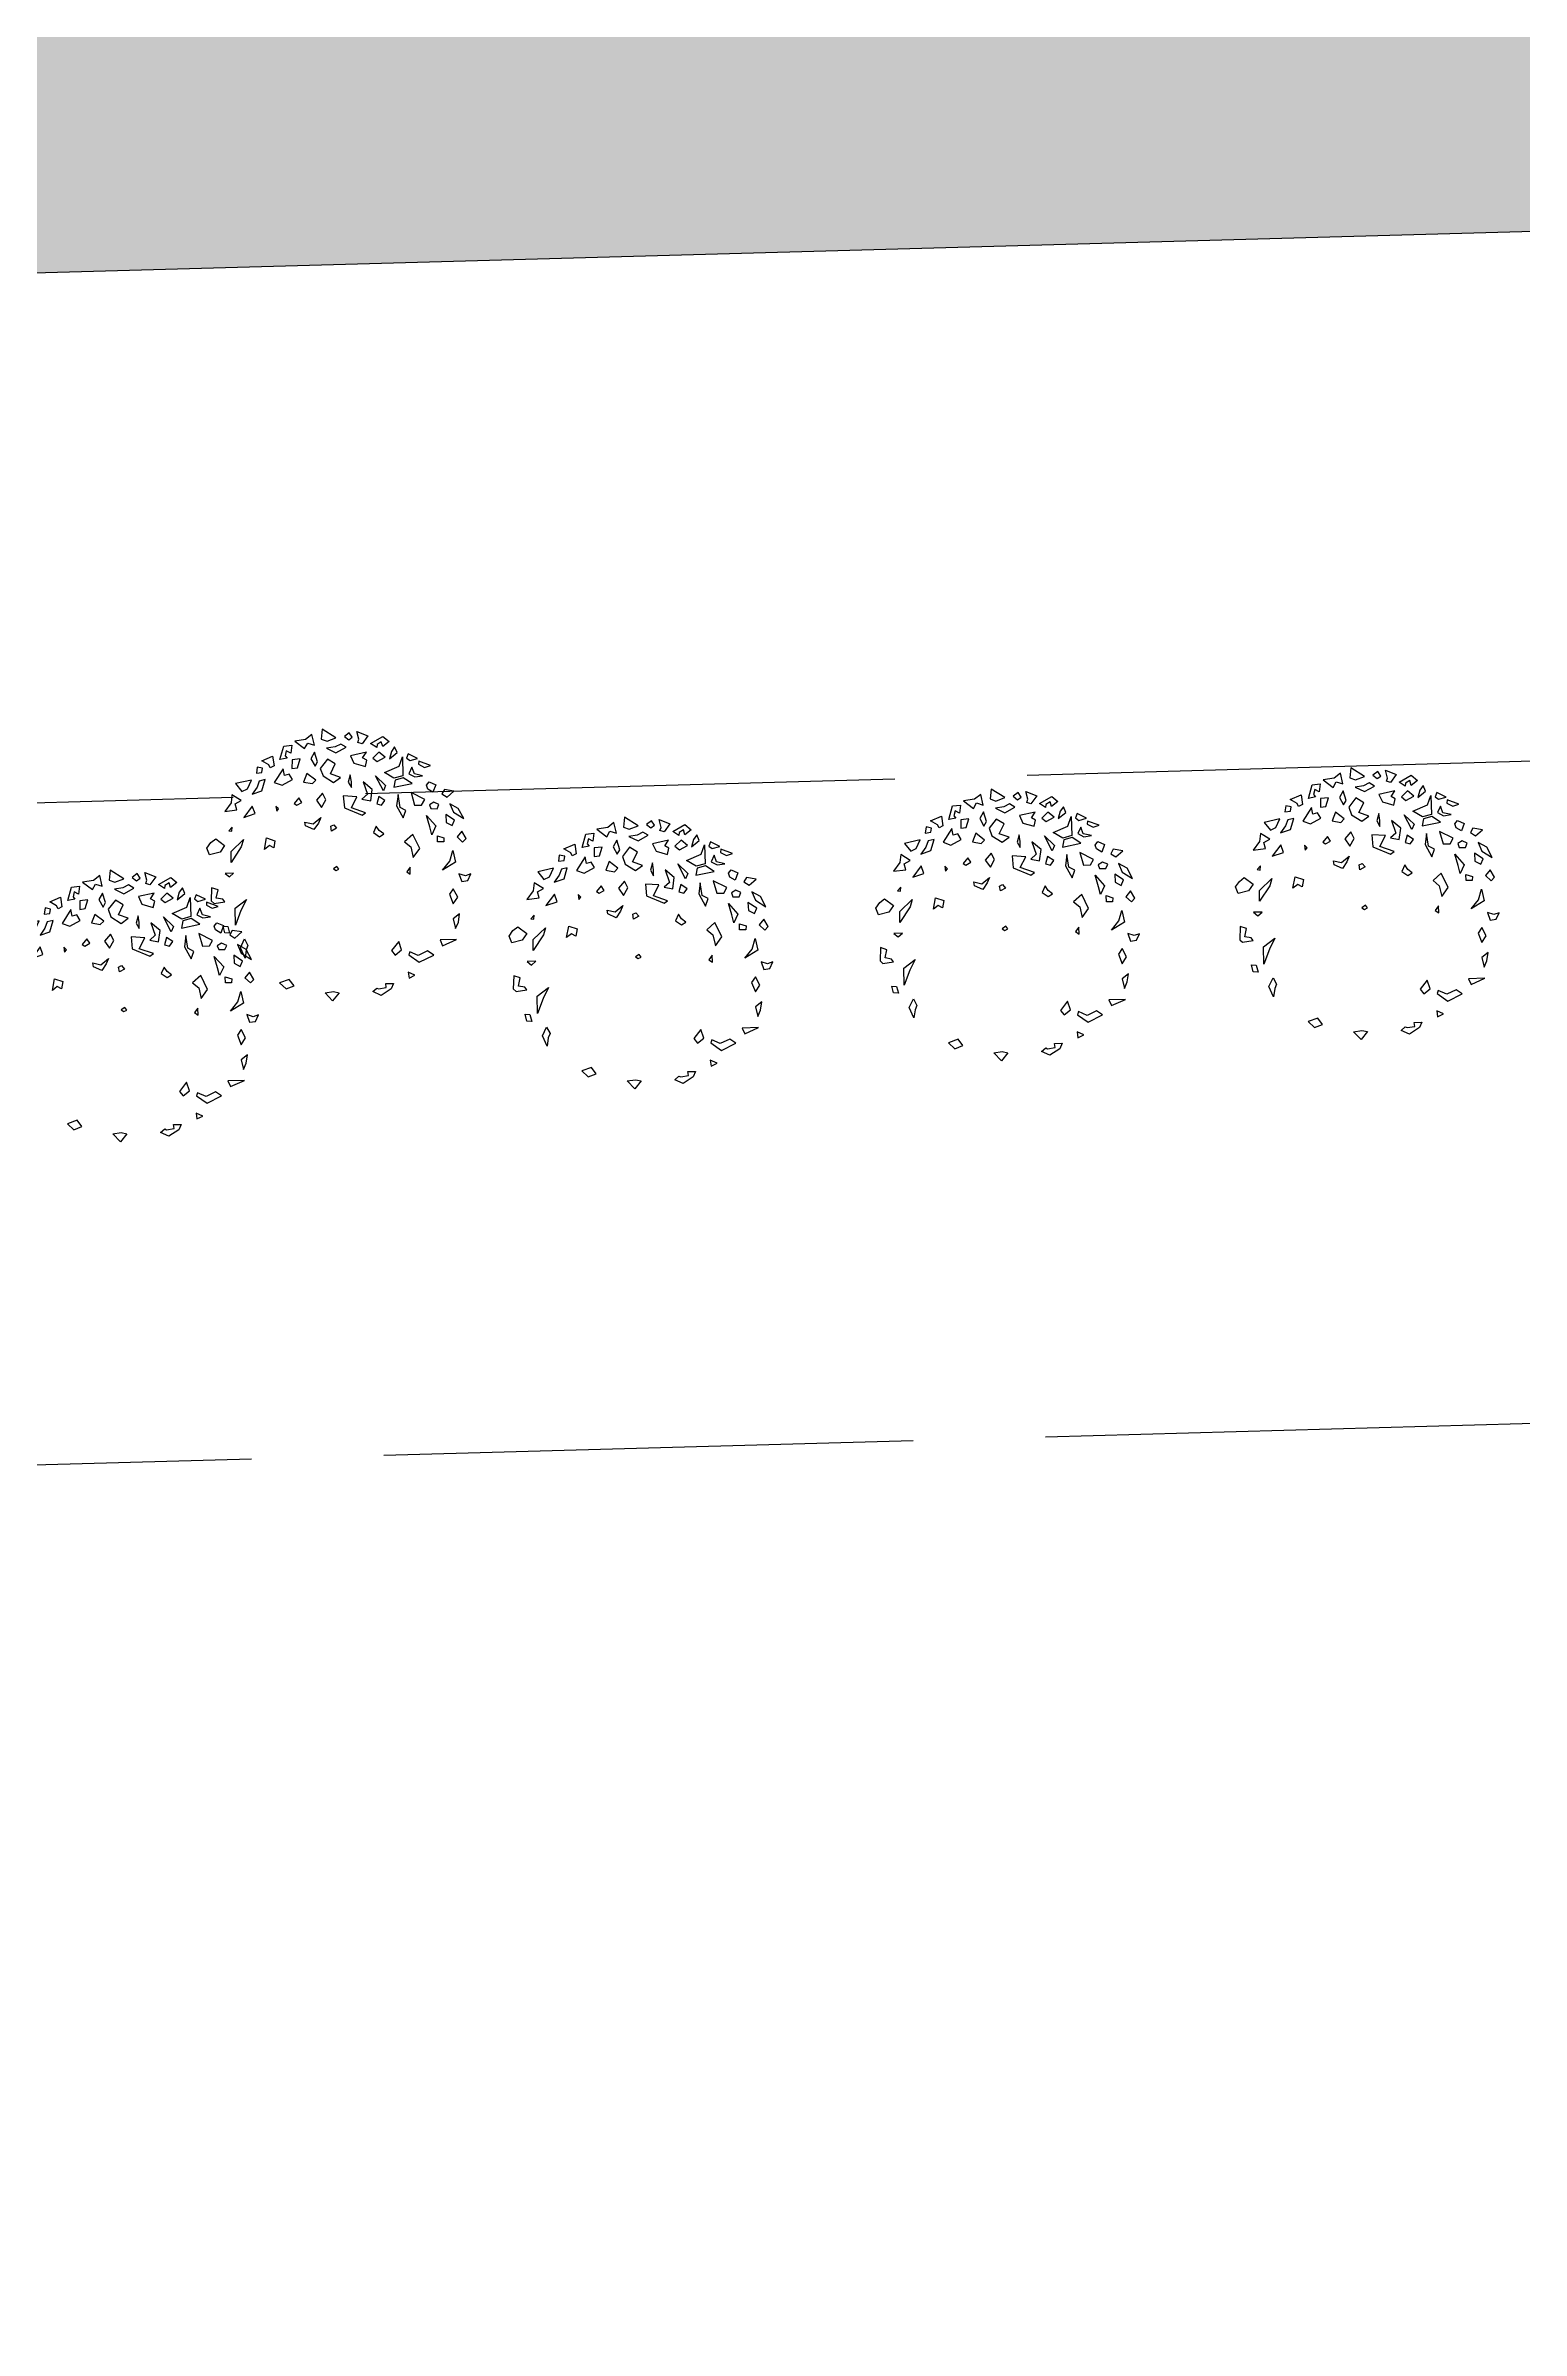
# Model space of a CAD drawing. Header units: inches. Extents: x 625 to 2719, y 1 to 1360.
# Drawn here: x 1494.3 to 1527.7, y 277.1 to 328.8 of the extents above; entities that cross this region are included whole.
import ezdxf

# ---------------------------------------------------------------- set-up
doc = ezdxf.new("R2010")
doc.units = ezdxf.units.IN
doc.header["$MEASUREMENT"] = 0
doc.linetypes.add('ACAD_ISO02W100', pattern=[15, 12, -3])
doc.layers.add('CAY', color=94, linetype='Continuous')
doc.layers.add('DIENHOA', color=3, linetype='Continuous')
doc.styles.get("Standard").update_dxf_attribs({"font": 'arial.ttf'})
doc.dimstyles.get("Standard").update_dxf_attribs({"dimtxt": 0.18, "dimasz": 0.18, "dimexe": 0.18, "dimexo": 0.0625, "dimgap": 0.09, "dimtad": 0, "dimtih": 1, "dimtoh": 1, "dimdec": 4, "dimzin": 0, "dimdsep": 46, "dimtxsty": 'Standard', "dimcen": 0.09, "dimadec": 0, "dimazin": 0, "dimtfac": 1, "dimtdec": 4, "dimtofl": 0, "dimtmove": 0, "dimatfit": 3, "dimfxl": 1, "dimtolj": 1, "dimtzin": 0, "dimarcsym": 0})

# ---------------------------------------------------------------- blocks, each defined once
blk = doc.blocks.new('*D62')
at = {"color": 0, "lineweight": -2, "transparency": 16777216}
for start, end in [(183.6776, 223.7557), (229.9138, 269.8157)]:
    blk.add_arc((1539.627, 324.951), 4.95, start, end, dxfattribs=at)
at = {"color": 0, "transparency": 16777216}
for points in [[(1534.657, 324.632), (1534.717, 324.634), (1534.678, 324.813)], [(1539.61, 320.03), (1539.611, 319.97), (1539.791, 320.003)]]:
    blk.add_solid(points, dxfattribs=at)
at = {"layer": 'Defpoints', "color": 0, "transparency": 16777216}
for p in [(1539.627, 324.951), (1539.627, 324.951), (1535.415, 322.35), (1368.404, 320.185), (1543.224, 216.462)]:
    blk.add_point(p, dxfattribs=at)
at = {"color": 0, "transparency": 16777216, "insert": (1536.235, 321.345), "char_height": 0.18, "attachment_point": 5}
blk.add_mtext('\\A1;90°', dxfattribs=at)
blk = doc.blocks.new('*D63')
at = {"color": 0, "lineweight": -2, "transparency": 16777216}
for start, end in [(94.0195, 146.4898), (151.4502, 203.985)]:
    blk.add_arc((1543.224, 216.462), 4.864, start, end, dxfattribs=at)
at = {"color": 0, "transparency": 16777216}
for points in [[(1542.882, 221.344), (1542.885, 221.284), (1543.063, 221.324)], [(1538.807, 214.497), (1538.753, 214.472), (1538.856, 214.322)]]:
    blk.add_solid(points, dxfattribs=at)
at = {"layer": 'Defpoints', "color": 0, "transparency": 16777216}
for p in [(1540.411, 301.298), (1540.1, 220.19), (1543.224, 216.462), (1543.224, 216.462), (1476.539, 183.786)]:
    blk.add_point(p, dxfattribs=at)
at = {"color": 0, "transparency": 16777216, "insert": (1539.055, 218.967), "char_height": 0.18, "attachment_point": 5}
blk.add_mtext('\\A1;114°', dxfattribs=at)
blk = doc.blocks.new('Cay01-mb')
at = {"layer": 'DIENHOA'}
for p, q in [((-64, 1501), (-140, 1458)), ((-55, 1382), (-64, 1501)), ((57, 1540), (29, 1436)), ((189, 1426), (57, 1540)), ((-705, 1242), (-724, 1177)), ((-649, 1221), (-705, 1242)), ((-645, 1301), (-522, 1333)), ((-578, 1246), (-645, 1301)), ((-567, 1211), (-578, 1246)), ((-522, 1333), (-522, 1226)), ((-449, 1284), (-386, 1423)), ((-369, 1287), (-449, 1284)), ((-386, 1423), (-298, 1419)), ((-366, 1367), (-386, 1316)), ((-386, 1316), (-369, 1287)), ((-322, 1335), (-366, 1367)), ((-319, 1261), (-334, 1169)), ((-298, 1419), (-322, 1335)), ((-231, 1257), (-319, 1261)), ((-274, 1168), (-231, 1257)), ((-140, 1458), (-258, 1458)), ((-258, 1458), (-165, 1361)), ((-165, 1361), (-123, 1415)), ((-123, 1415), (-55, 1382)), ((-64, 1307), (-114, 1242)), ((-114, 1242), (-81, 1155)), ((-47, 1199), (-64, 1307)), ((29, 1436), (88, 1404)), ((164, 1328), (71, 1328)), ((71, 1328), (164, 1263)), ((88, 1404), (189, 1426)), ((231, 1350), (164, 1328)), ((164, 1263), (282, 1307)), ((282, 1307), (231, 1350)), ((341, 1458), (282, 1426)), ((282, 1426), (324, 1382)), ((324, 1382), (366, 1404)), ((366, 1404), (341, 1458)), ((417, 1339), (434, 1371)), ((459, 1317), (417, 1339)), ((425, 1458), (535, 1393)), ((434, 1371), (425, 1458)), ((535, 1393), (459, 1317)), ((552, 1307), (695, 1361)), ((611, 1253), (552, 1307)), ((619, 1285), (611, 1253)), ((670, 1307), (619, 1285)), ((678, 1253), (670, 1307)), ((754, 1296), (678, 1253)), ((695, 1361), (754, 1296)), ((-789, 1112), (-964, 1099)), ((-964, 1099), (-910, 1006)), ((-910, 1006), (-846, 1025)), ((-846, 1025), (-789, 1112)), ((-739, 1025), (-804, 959)), ((-706, 1088), (-739, 1025)), ((-724, 1177), (-663, 1176)), ((-640, 1093), (-706, 1088)), ((-693, 979), (-640, 1093)), ((-663, 1176), (-649, 1221)), ((-522, 1226), (-567, 1211)), ((-430, 1181), (-547, 1048)), ((-547, 1048), (-468, 1005)), ((-468, 1005), (-347, 1050)), ((-427, 1107), (-430, 1181)), ((-375, 1114), (-427, 1107)), ((-347, 1050), (-375, 1114)), ((-334, 1169), (-274, 1168)), ((-182, 1091), (-232, 1004)), ((-232, 1004), (-140, 972)), ((-97, 1004), (-182, 1091)), ((-140, 972), (-97, 1004)), ((-81, 1155), (-47, 1199)), ((63, 1209), (-30, 1123)), ((-30, 1123), (-13, 1037)), ((-13, 1037), (88, 950)), ((139, 1145), (63, 1209)), ((71, 1047), (139, 1145)), ((172, 993), (71, 1047)), ((88, 950), (172, 993)), ((282, 1004), (248, 928)), ((282, 928), (282, 1004)), ((493, 1220), (316, 1209)), ((316, 1209), (341, 1123)), ((341, 1123), (459, 1069)), ((442, 1166), (493, 1220)), ((484, 1134), (442, 1166)), ((459, 1069), (484, 1134)), ((627, 1199), (552, 1145)), ((552, 1145), (594, 1101)), ((594, 1101), (686, 1134)), ((686, 1134), (627, 1199)), ((653, 972), (821, 1015)), ((762, 1188), (728, 1112)), ((728, 1112), (821, 1166)), ((804, 1231), (762, 1188)), ((821, 1166), (804, 1231)), ((821, 1015), (872, 1112)), ((872, 1112), (846, 907)), ((939, 1134), (914, 1091)), ((914, 1091), (948, 1058)), ((1032, 1069), (939, 1134)), ((948, 1058), (1032, 1069)), ((1040, 1037), (1032, 1004)), ((1032, 1004), (1091, 961)), ((1158, 972), (1040, 1037)), ((-1045, 902), (-1128, 819)), ((-1128, 819), (-994, 815)), ((-1022, 986), (-1045, 902)), ((-932, 908), (-1022, 986)), ((-1002, 883), (-932, 908)), ((-994, 815), (-1002, 883)), ((-822, 831), (-932, 723)), ((-805, 745), (-822, 831)), ((-804, 959), (-693, 979)), ((-544, 756), (-569, 788)), ((-569, 788), (-569, 734)), ((-569, 734), (-544, 756)), ((-308, 842), (-367, 788)), ((-367, 788), (-342, 766)), ((-342, 766), (-283, 788)), ((-283, 788), (-308, 842)), ((-47, 853), (-123, 788)), ((-123, 788), (-81, 702)), ((-81, 702), (-22, 777)), ((-22, 777), (-47, 853)), ((172, 788), (164, 658)), ((316, 756), (172, 788)), ((240, 648), (316, 756)), ((248, 928), (273, 864)), ((273, 864), (282, 928)), ((434, 766), (366, 723)), ((493, 810), (408, 907)), ((408, 907), (434, 766)), ((459, 691), (493, 810)), ((552, 950), (644, 831)), ((611, 777), (552, 950)), ((644, 831), (611, 777)), ((745, 896), (653, 972)), ((754, 874), (728, 799)), ((728, 799), (931, 810)), ((846, 907), (745, 896)), ((846, 885), (754, 874)), ((931, 810), (846, 885)), ((956, 983), (914, 918)), ((914, 918), (973, 874)), ((973, 907), (956, 983)), ((1057, 874), (973, 907)), ((973, 874), (1057, 874)), ((1082, 766), (1116, 799)), ((1091, 723), (1082, 766)), ((1091, 961), (1158, 972)), ((1116, 799), (1184, 756)), ((1184, 756), (1141, 680)), ((-1379, 453), (-1328, 507)), ((-1328, 507), (-1269, 539)), ((-1269, 539), (-1185, 453)), ((-1075, 637), (-1117, 604)), ((-1117, 604), (-1084, 594)), ((-1084, 594), (-1075, 637)), ((-932, 723), (-805, 745)), ((-283, 572), (-199, 539)), ((-283, 529), (-283, 572)), ((-199, 475), (-283, 529)), ((-199, 539), (-106, 594)), ((-140, 539), (-199, 475)), ((-106, 594), (-140, 539)), ((164, 658), (341, 550)), ((383, 572), (240, 648)), ((341, 550), (383, 572)), ((366, 723), (459, 691)), ((552, 723), (518, 648)), ((518, 648), (568, 626)), ((611, 669), (552, 723)), ((568, 626), (611, 669)), ((762, 712), (728, 594)), ((728, 594), (779, 453)), ((762, 572), (762, 712)), ((821, 529), (762, 572)), ((779, 453), (821, 529)), ((1040, 615), (905, 712)), ((905, 712), (922, 572)), ((922, 572), (998, 561)), ((998, 561), (1040, 615)), ((1133, 572), (1082, 550)), ((1082, 550), (1091, 507)), ((1141, 680), (1091, 723)), ((1091, 507), (1158, 496)), ((1184, 539), (1133, 572)), ((1158, 496), (1184, 539)), ((1268, 691), (1234, 648)), ((1234, 648), (1285, 604)), ((1369, 658), (1268, 691)), ((1285, 604), (1369, 658)), ((1386, 464), (1302, 529)), ((1302, 529), (1327, 431)), ((-1362, 377), (-1379, 453)), ((-1244, 388), (-1362, 377)), ((-1185, 453), (-1244, 388)), ((-1008, 410), (-1143, 259)), ((-1143, 259), (-1126, 377)), ((-1126, 377), (-974, 485)), ((-974, 485), (-1008, 410)), ((-763, 345), (-721, 464)), ((-704, 377), (-763, 345)), ((-721, 464), (-637, 421)), ((-662, 345), (-704, 377)), ((-637, 421), (-662, 345)), ((-13, 485), (21, 496)), ((-13, 431), (-13, 485)), ((46, 453), (-13, 431)), ((21, 496), (46, 453)), ((476, 410), (434, 345)), ((434, 345), (493, 291)), ((501, 356), (476, 410)), ((493, 291), (543, 313)), ((543, 313), (501, 356)), ((855, 259), (754, 194)), ((905, 96), (855, 259)), ((1049, 313), (1032, 442)), ((1032, 442), (1116, 313)), ((1057, 226), (1049, 313)), ((1116, 313), (1057, 226)), ((1243, 421), (1234, 334)), ((1234, 334), (1293, 291)), ((1327, 345), (1243, 421)), ((1293, 291), (1327, 345)), ((1327, 431), (1428, 345)), ((1428, 345), (1386, 464)), ((-1395, 21), (-1421, -120)), ((-1328, -12), (-1395, 21)), ((-1134, 140), (-1227, 151)), ((-1227, 151), (-1185, 107)), ((-1185, 107), (-1134, 140)), ((-13, 42), (-55, 21)), ((-55, 21), (-30, -1)), ((-30, -1), (4, 10)), ((4, 10), (-13, 42)), ((754, 194), (813, 129)), ((813, 129), (821, 10)), ((821, 10), (905, 96)), ((1108, 140), (1116, 205)), ((1175, 129), (1108, 140)), ((1116, 205), (1184, 172)), ((1184, 172), (1175, 129)), ((1209, -87), (1259, 21)), ((1259, 21), (1268, -109)), ((1386, 215), (1327, 161)), ((1327, 161), (1377, 96)), ((1377, 96), (1420, 129)), ((1420, 129), (1386, 215)), ((-1421, -120), (-1395, -152)), ((-1395, -152), (-1277, -152)), ((-1362, -98), (-1328, -12)), ((-1294, -120), (-1362, -98)), ((-1277, -152), (-1294, -120)), ((-1202, -422), (-1176, -238)), ((-1176, -238), (-1041, -163)), ((-1041, -163), (-1117, -271)), ((771, -87), (728, -130)), ((728, -130), (762, -163)), ((762, -163), (771, -87)), ((1116, -174), (1209, -87)), ((1268, -109), (1116, -174)), ((1352, -271), (1285, -238)), ((1285, -238), (1302, -325)), ((-1328, -487), (-1336, -411)), ((-1336, -411), (-1286, -422)), ((-1277, -498), (-1328, -487)), ((-1286, -422), (-1277, -498)), ((-1117, -271), (-1202, -422)), ((1200, -390), (1150, -444)), ((1150, -444), (1175, -552)), ((1175, -552), (1234, -487)), ((1234, -487), (1200, -390)), ((1302, -325), (1369, -325)), ((1411, -260), (1352, -271)), ((1369, -325), (1411, -260)), ((-1185, -671), (-1126, -584)), ((-1151, -790), (-1185, -671)), ((-1126, -703), (-1151, -790)), ((-1126, -584), (-1100, -660)), ((-1100, -660), (-1126, -703)), ((1226, -671), (1150, -714)), ((1150, -714), (1158, -822)), ((1200, -757), (1226, -671)), ((526, -865), (434, -952)), ((434, -952), (467, -1006)), ((467, -1006), (543, -962)), ((543, -962), (526, -865)), ((1150, -941), (973, -919)), ((973, -919), (990, -984)), ((990, -984), (1150, -941)), ((1158, -822), (1200, -757)), ((-713, -1092), (-822, -1114)), ((-822, -1114), (-763, -1189)), ((-763, -1189), (-671, -1168)), ((-671, -1168), (-713, -1092)), ((577, -1211), (577, -1276)), ((644, -1254), (577, -1211)), ((627, -995), (611, -1027)), ((611, -1027), (712, -1124)), ((712, -1049), (627, -995)), ((821, -1016), (712, -1049)), ((712, -1124), (880, -1070)), ((880, -1070), (821, -1016)), ((-283, -1395), (-350, -1297)), ((-350, -1297), (-258, -1297)), ((-199, -1319), (-283, -1395)), ((-258, -1297), (-199, -1319)), ((164, -1362), (214, -1330)), ((248, -1416), (164, -1362)), ((214, -1330), (231, -1341)), ((231, -1341), (316, -1341)), ((366, -1362), (248, -1416)), ((316, -1341), (316, -1297)), ((316, -1297), (400, -1308)), ((400, -1308), (366, -1362)), ((577, -1276), (644, -1254))]:
    blk.add_line(p, q, dxfattribs=at)

msp = doc.modelspace()

# ---------------------------------------------------------------- hatches: boundary and pattern name
at = {"true_color": 0x939598, "transparency": 33554549}
h = msp.add_hatch(color=252, dxfattribs=at)
h.dxf.hatch_style = 1
h.paths.add_polyline_path([(1368.68494, 349.02395), (1264.21842, 347.46031), (1264.21842, 320.46031), (1368.68494, 322.02395), (1368.40441, 320.18532), (1539.62685, 324.95052), (1541.25115, 327.94293), (1720.67359, 327.94293), (1720.67359, 354.94293), (1543.68154, 354.94293)])
h.paths.add_polyline_path([(1579.32017, 339.8314), (1595.96955, 339.8314), (1595.96955, 346.01353), (1579.32017, 346.01353)], flags=24)
h.paths.add_polyline_path([(1298.47494, 334.08157), (1335.14616, 334.08157), (1335.14616, 340.2637), (1298.47494, 340.2637)], flags=24)
h.paths.add_polyline_path([(1386.08868, 333.75165), (1428.10709, 333.75165), (1428.10709, 339.93378), (1386.08868, 339.93378)], flags=24)

# ---------------------------------------------------------------- linework, layer by layer
at = {"linetype": 'ACAD_ISO02W100'}
for p, q in [((1366.56497, 308.12948), (1540.02454, 312.95694)), ((1366.98226, 293.13529), (1540.44183, 297.96275))]:
    msp.add_line(p, q, dxfattribs=at)
msp.add_lwpolyline([(1368.40441, 320.18532), (1539.62685, 324.95052), (1543.22412, 216.46206), (1476.53912, 183.78559), (1404.31728, 183.6914), (1351.01902, 206.24023), (1368.68494, 322.02395), (1264.21842, 320.46031)])

# ---------------------------------------------------------------- block references
at = {"layer": 'CAY', "xscale": 0.002084981519787696, "yscale": 0.002084981519787696, "zscale": 0.002084981519787696, "rotation": 8.769938646110027}
for p in [(1500.90922, 310.14958), (1524.21454, 309.27152), (1516.06485, 308.79267), (1507.75536, 308.15419), (1496.10165, 306.95612)]:
    msp.add_blockref('Cay01-mb', p, dxfattribs=at)

# ---------------------------------------------------------------- dimensions: what is measured, and where the dimension line sits
for base, line1, line2, picture, middle in [((1535.41487, 322.34957), ((1539.62685, 324.95052), (1543.22412, 216.46206)), ((1368.40441, 320.18532), (1539.62685, 324.95052)), '*D62', (1536.23477, 321.34505)), ((1540.09961, 220.18995), ((1543.22412, 216.46206), (1476.53912, 183.78559)), ((1540.41111, 301.29842), (1543.22412, 216.46206)), '*D63', (1539.05465, 218.96711))]:
    dim = msp.add_angular_dim_2l(base=base, line1=line1, line2=line2, dimstyle='Standard')
    dim.commit()
    dim.dimension.update_dxf_attribs({"geometry": picture, "text_midpoint": middle})

doc.saveas('drawing.dxf')
